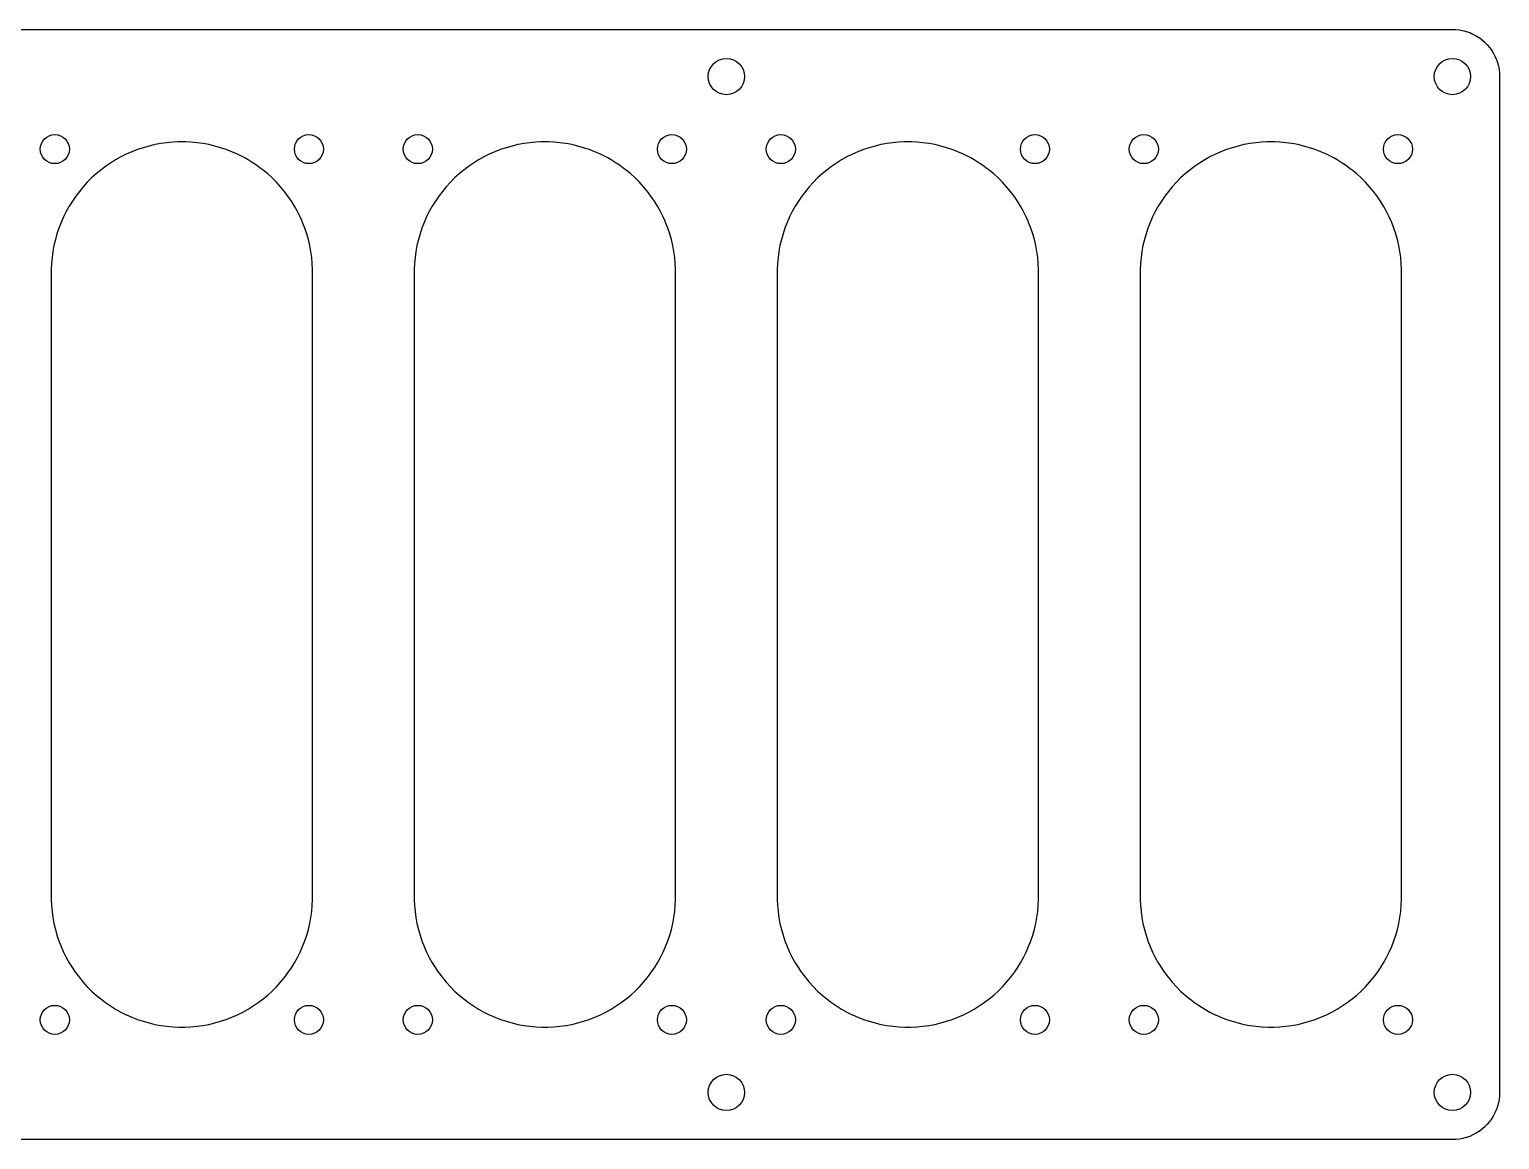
# Model space of a CAD drawing. Extents: x 19 to 831, y -326 to -174.
# Drawn here: x 629 to 831.5, y -326.5 to -173.5 of the extents above; entities that cross this region are included whole.
import ezdxf

# ---------------------------------------------------------------- set-up
doc = ezdxf.new("R2010")
doc.units = 0
doc.layers.add('BLACK', color=7, linetype='CONTINUOUS')

msp = doc.modelspace()

# ---------------------------------------------------------------- linework, layer by layer
at = {"layer": 'BLACK', "linetype": 'CONTINUOUS'}
for p, q in [((25.065892, -173.5005), (824.934108, -173.5005)), ((824.934108, -173.5005), (824.997688, -173.5005)), ((824.997688, -173.5005), (825.002324, -173.500587)), ((825.002324, -173.500587), (825.042259, -173.502081)), ((825.042259, -173.502081), (825.481082, -173.5185)), ((825.481082, -173.5185), (825.490306, -173.519192)), ((825.490306, -173.519192), (825.964101, -173.572575)), ((825.964101, -173.572575), (825.973247, -173.573954)), ((825.973247, -173.573954), (826.335901, -173.642572)), ((826.335901, -173.642572), (826.441708, -173.662592)), ((826.441708, -173.662592), (826.450749, -173.664655)), ((826.450749, -173.664655), (826.624139, -173.711114)), ((826.624139, -173.711114), (826.911287, -173.788056)), ((826.911287, -173.788056), (826.920133, -173.790784)), ((826.920133, -173.790784), (827.370158, -173.948255)), ((827.370158, -173.948255), (827.378778, -173.951637)), ((827.378778, -173.951637), (827.622667, -174.058045)), ((827.622667, -174.058045), (827.815784, -174.142302)), ((827.815784, -174.142302), (827.824138, -174.146326)), ((827.824138, -174.146326), (828.24564, -174.369096)), ((828.24564, -174.369096), (828.253671, -174.373732)), ((828.253671, -174.373732), (828.657371, -174.627393)), ((828.657371, -174.627393), (828.665033, -174.632617)), ((828.665033, -174.632617), (829.048641, -174.915732)), ((829.048641, -174.915732), (829.055883, -174.921508)), ((829.055883, -174.921508), (829.417275, -175.232511)), ((829.417275, -175.232511), (829.424072, -175.238818)), ((829.424072, -175.238818), (829.761181, -175.575927)), ((829.761181, -175.575927), (829.767488, -175.582724)), ((829.767488, -175.582724), (830.078491, -175.944116)), ((830.078491, -175.944116), (830.084273, -175.951366)), ((830.084273, -175.951366), (830.367382, -176.334966)), ((830.367382, -176.334966), (830.372606, -176.342628)), ((830.372606, -176.342628), (830.626267, -176.746328)), ((830.626267, -176.746328), (830.630903, -176.754359)), ((830.630903, -176.754359), (830.853673, -177.175861)), ((830.853673, -177.175861), (830.857697, -177.184215)), ((830.857697, -177.184215), (831.048359, -177.621215)), ((831.048359, -177.621215), (831.051747, -177.629848)), ((831.051747, -177.629848), (831.209212, -178.079859)), ((831.209212, -178.079859), (831.211945, -178.088719)), ((831.211945, -178.088719), (831.335344, -178.54925)), ((831.335344, -178.54925), (831.337407, -178.558291)), ((831.337407, -178.558291), (831.426043, -179.026741)), ((831.426043, -179.026741), (831.427425, -179.03591)), ((831.427425, -179.03591), (831.480806, -179.509681)), ((831.480806, -179.509681), (831.481499, -179.518928)), ((831.481499, -179.518928), (831.499413, -179.997674)), ((831.499413, -179.997674), (831.4995, -180.002311)), ((831.4995, -180.002311), (831.4995, -319.997688)), ((643.885283, -190.064793), (643.109649, -190.365275)), ((644.673911, -189.800472), (643.885283, -190.064793)), ((644.67394, -189.800463), (644.673911, -189.800472)), ((645.473927, -189.572847), (644.67394, -189.800463)), ((645.473934, -189.572845), (645.473927, -189.572847)), ((646.283593, -189.382415), (645.473934, -189.572845)), ((646.283607, -189.382412), (646.283593, -189.382415)), ((646.283613, -189.382411), (646.283607, -189.382412)), ((646.588625, -189.325394), (646.283613, -189.382411)), ((647.101223, -189.229573), (646.588625, -189.325394)), ((647.925001, -189.114661), (647.101223, -189.229573)), ((647.925022, -189.114659), (647.925001, -189.114661)), ((648.753239, -189.037913), (647.925022, -189.114659)), ((649.457134, -189.00537), (648.753239, -189.037913)), ((649.584115, -188.9995), (649.457134, -189.00537)), ((650.415885, -188.9995), (649.584115, -188.9995)), ((650.549681, -189.005685), (650.415885, -188.9995)), ((651.24676, -189.037913), (650.549681, -189.005685)), ((652.074977, -189.114659), (651.24676, -189.037913)), ((652.074998, -189.114661), (652.074977, -189.114659)), ((652.898776, -189.229573), (652.074998, -189.114661)), ((653.193203, -189.284611), (652.898776, -189.229573)), ((653.716387, -189.382411), (653.193203, -189.284611)), ((653.716396, -189.382413), (653.716387, -189.382411)), ((653.716406, -189.382415), (653.716396, -189.382413)), ((654.526065, -189.572845), (653.716406, -189.382415)), ((654.526072, -189.572847), (654.526065, -189.572845)), ((655.326059, -189.800463), (654.526072, -189.572847)), ((655.32607, -189.800466), (655.326059, -189.800463)), ((655.326079, -189.800469), (655.32607, -189.800466)), ((655.326087, -189.800471), (655.326079, -189.800469)), ((655.326088, -189.800472), (655.326087, -189.800471)), ((656.114716, -190.064793), (655.326088, -189.800472)), ((656.114721, -190.064795), (656.114716, -190.064793)), ((656.11473, -190.064798), (656.114721, -190.064795)), ((656.890332, -190.365268), (656.11473, -190.064798)), ((693.885283, -190.064793), (693.109649, -190.365275)), ((694.673911, -189.800472), (693.885283, -190.064793)), ((694.67394, -189.800463), (694.673911, -189.800472)), ((695.473927, -189.572847), (694.67394, -189.800463)), ((695.473934, -189.572845), (695.473927, -189.572847)), ((696.283593, -189.382415), (695.473934, -189.572845)), ((696.283607, -189.382412), (696.283593, -189.382415)), ((696.283613, -189.382411), (696.283607, -189.382412)), ((696.588625, -189.325394), (696.283613, -189.382411)), ((697.101223, -189.229573), (696.588625, -189.325394)), ((697.925001, -189.114661), (697.101223, -189.229573)), ((697.925022, -189.114659), (697.925001, -189.114661)), ((698.753239, -189.037913), (697.925022, -189.114659)), ((699.457134, -189.00537), (698.753239, -189.037913)), ((699.584115, -188.9995), (699.457134, -189.00537)), ((700.415885, -188.9995), (699.584115, -188.9995)), ((700.549681, -189.005685), (700.415885, -188.9995)), ((701.24676, -189.037913), (700.549681, -189.005685)), ((702.074977, -189.114659), (701.24676, -189.037913)), ((702.074998, -189.114661), (702.074977, -189.114659)), ((702.898776, -189.229573), (702.074998, -189.114661)), ((703.193203, -189.284611), (702.898776, -189.229573)), ((703.716387, -189.382411), (703.193203, -189.284611)), ((703.716396, -189.382413), (703.716387, -189.382411)), ((703.716406, -189.382415), (703.716396, -189.382413)), ((704.526065, -189.572845), (703.716406, -189.382415)), ((704.526072, -189.572847), (704.526065, -189.572845)), ((705.326059, -189.800463), (704.526072, -189.572847)), ((705.32607, -189.800466), (705.326059, -189.800463)), ((705.326079, -189.800469), (705.32607, -189.800466)), ((705.326087, -189.800471), (705.326079, -189.800469)), ((705.326088, -189.800472), (705.326087, -189.800471)), ((706.114716, -190.064793), (705.326088, -189.800472)), ((706.114721, -190.064795), (706.114716, -190.064793)), ((706.11473, -190.064798), (706.114721, -190.064795)), ((706.890332, -190.365268), (706.11473, -190.064798)), ((743.885283, -190.064793), (743.109649, -190.365275)), ((744.673911, -189.800472), (743.885283, -190.064793)), ((744.67394, -189.800463), (744.673911, -189.800472)), ((745.473927, -189.572847), (744.67394, -189.800463)), ((745.473934, -189.572845), (745.473927, -189.572847)), ((746.283593, -189.382415), (745.473934, -189.572845)), ((746.283607, -189.382412), (746.283593, -189.382415)), ((746.283613, -189.382411), (746.283607, -189.382412)), ((746.588625, -189.325394), (746.283613, -189.382411)), ((747.101223, -189.229573), (746.588625, -189.325394)), ((747.925001, -189.114661), (747.101223, -189.229573)), ((747.925022, -189.114659), (747.925001, -189.114661)), ((748.753239, -189.037913), (747.925022, -189.114659)), ((749.457134, -189.00537), (748.753239, -189.037913)), ((749.584115, -188.9995), (749.457134, -189.00537)), ((750.415885, -188.9995), (749.584115, -188.9995)), ((750.549681, -189.005685), (750.415885, -188.9995)), ((751.24676, -189.037913), (750.549681, -189.005685)), ((752.074977, -189.114659), (751.24676, -189.037913)), ((752.074998, -189.114661), (752.074977, -189.114659)), ((752.898776, -189.229573), (752.074998, -189.114661)), ((753.193203, -189.284611), (752.898776, -189.229573)), ((753.716387, -189.382411), (753.193203, -189.284611)), ((753.716396, -189.382413), (753.716387, -189.382411)), ((753.716406, -189.382415), (753.716396, -189.382413)), ((754.526065, -189.572845), (753.716406, -189.382415)), ((754.526072, -189.572847), (754.526065, -189.572845)), ((755.326059, -189.800463), (754.526072, -189.572847)), ((755.32607, -189.800466), (755.326059, -189.800463)), ((755.326079, -189.800469), (755.32607, -189.800466)), ((755.326087, -189.800471), (755.326079, -189.800469)), ((755.326088, -189.800472), (755.326087, -189.800471)), ((756.114716, -190.064793), (755.326088, -189.800472)), ((756.114721, -190.064795), (756.114716, -190.064793)), ((756.11473, -190.064798), (756.114721, -190.064795)), ((756.890332, -190.365268), (756.11473, -190.064798)), ((793.885283, -190.064793), (793.109649, -190.365275)), ((794.673911, -189.800472), (793.885283, -190.064793)), ((794.67394, -189.800463), (794.673911, -189.800472)), ((795.473927, -189.572847), (794.67394, -189.800463)), ((795.473934, -189.572845), (795.473927, -189.572847)), ((796.283593, -189.382415), (795.473934, -189.572845)), ((796.283607, -189.382412), (796.283593, -189.382415)), ((796.283613, -189.382411), (796.283607, -189.382412)), ((796.588625, -189.325394), (796.283613, -189.382411)), ((797.101223, -189.229573), (796.588625, -189.325394)), ((797.925001, -189.114661), (797.101223, -189.229573)), ((797.925022, -189.114659), (797.925001, -189.114661)), ((798.753239, -189.037913), (797.925022, -189.114659)), ((799.457134, -189.00537), (798.753239, -189.037913)), ((799.584115, -188.9995), (799.457134, -189.00537)), ((800.415885, -188.9995), (799.584115, -188.9995)), ((800.549681, -189.005685), (800.415885, -188.9995)), ((801.24676, -189.037913), (800.549681, -189.005685)), ((802.074977, -189.114659), (801.24676, -189.037913)), ((802.074998, -189.114661), (802.074977, -189.114659)), ((802.898776, -189.229573), (802.074998, -189.114661)), ((803.193203, -189.284611), (802.898776, -189.229573)), ((803.716387, -189.382411), (803.193203, -189.284611)), ((803.716396, -189.382413), (803.716387, -189.382411)), ((803.716406, -189.382415), (803.716396, -189.382413)), ((804.526065, -189.572845), (803.716406, -189.382415)), ((804.526072, -189.572847), (804.526065, -189.572845)), ((805.326059, -189.800463), (804.526072, -189.572847)), ((805.32607, -189.800466), (805.326059, -189.800463)), ((805.326079, -189.800469), (805.32607, -189.800466)), ((805.326087, -189.800471), (805.326079, -189.800469)), ((805.326088, -189.800472), (805.326087, -189.800471)), ((806.114716, -190.064793), (805.326088, -189.800472)), ((806.114721, -190.064795), (806.114716, -190.064793)), ((806.11473, -190.064798), (806.114721, -190.064795)), ((806.890332, -190.365268), (806.11473, -190.064798)), ((640.170368, -191.914599), (639.484155, -192.384665)), ((640.877538, -191.476738), (640.170368, -191.914599)), ((640.87756, -191.476725), (640.877538, -191.476738)), ((641.604186, -191.071997), (640.87756, -191.476725)), ((641.604223, -191.071977), (641.604186, -191.071997)), ((642.348767, -190.701238), (641.604223, -191.071977)), ((643.109649, -190.365275), (642.348767, -190.701238)), ((656.89035, -190.365275), (656.890332, -190.365268)), ((657.651232, -190.701238), (656.89035, -190.365275)), ((658.395776, -191.071977), (657.651232, -190.701238)), ((658.395813, -191.071997), (658.395776, -191.071977)), ((658.658314, -191.218209), (658.395813, -191.071997)), ((659.12245, -191.476731), (658.658314, -191.218209)), ((659.829635, -191.914601), (659.12245, -191.476731)), ((660.287106, -192.227976), (659.829635, -191.914601)), ((660.515844, -192.384665), (660.287106, -192.227976)), ((690.170368, -191.914599), (689.484155, -192.384665)), ((690.877538, -191.476738), (690.170368, -191.914599)), ((690.87756, -191.476725), (690.877538, -191.476738)), ((691.604186, -191.071997), (690.87756, -191.476725)), ((691.604223, -191.071977), (691.604186, -191.071997)), ((692.348767, -190.701238), (691.604223, -191.071977)), ((693.109649, -190.365275), (692.348767, -190.701238)), ((706.89035, -190.365275), (706.890332, -190.365268)), ((707.651232, -190.701238), (706.89035, -190.365275)), ((708.395776, -191.071977), (707.651232, -190.701238)), ((708.395813, -191.071997), (708.395776, -191.071977)), ((708.658314, -191.218209), (708.395813, -191.071997)), ((709.12245, -191.476731), (708.658314, -191.218209)), ((709.829635, -191.914601), (709.12245, -191.476731)), ((710.287106, -192.227976), (709.829635, -191.914601)), ((710.515844, -192.384665), (710.287106, -192.227976)), ((740.170368, -191.914599), (739.484155, -192.384665)), ((740.877538, -191.476738), (740.170368, -191.914599)), ((740.87756, -191.476725), (740.877538, -191.476738)), ((741.604186, -191.071997), (740.87756, -191.476725)), ((741.604223, -191.071977), (741.604186, -191.071997)), ((742.348767, -190.701238), (741.604223, -191.071977)), ((743.109649, -190.365275), (742.348767, -190.701238)), ((756.89035, -190.365275), (756.890332, -190.365268)), ((757.651232, -190.701238), (756.89035, -190.365275)), ((758.395776, -191.071977), (757.651232, -190.701238)), ((758.395813, -191.071997), (758.395776, -191.071977)), ((758.658314, -191.218209), (758.395813, -191.071997)), ((759.12245, -191.476731), (758.658314, -191.218209)), ((759.829635, -191.914601), (759.12245, -191.476731)), ((760.287106, -192.227976), (759.829635, -191.914601)), ((760.515844, -192.384665), (760.287106, -192.227976)), ((790.170368, -191.914599), (789.484155, -192.384665)), ((790.877538, -191.476738), (790.170368, -191.914599)), ((790.87756, -191.476725), (790.877538, -191.476738)), ((791.604186, -191.071997), (790.87756, -191.476725)), ((791.604223, -191.071977), (791.604186, -191.071997)), ((792.348767, -190.701238), (791.604223, -191.071977)), ((793.109649, -190.365275), (792.348767, -190.701238)), ((806.89035, -190.365275), (806.890332, -190.365268)), ((807.651232, -190.701238), (806.89035, -190.365275)), ((808.395776, -191.071977), (807.651232, -190.701238)), ((808.395813, -191.071997), (808.395776, -191.071977)), ((808.658314, -191.218209), (808.395813, -191.071997)), ((809.12245, -191.476731), (808.658314, -191.218209)), ((809.829635, -191.914601), (809.12245, -191.476731)), ((810.287106, -192.227976), (809.829635, -191.914601)), ((810.515844, -192.384665), (810.287106, -192.227976)), ((637.565778, -193.977669), (636.977669, -194.565778)), ((637.565829, -193.97762), (637.565778, -193.977669)), ((638.180471, -193.4173), (637.565829, -193.97762)), ((638.180486, -193.417288), (638.180471, -193.4173)), ((638.820374, -192.885931), (638.180486, -193.417288)), ((638.820416, -192.885898), (638.820374, -192.885931)), ((639.484155, -192.384665), (638.820416, -192.885898)), ((660.932237, -192.699111), (660.515844, -192.384665)), ((661.179608, -192.885917), (660.932237, -192.699111)), ((661.819516, -193.41729), (661.179608, -192.885917)), ((661.819528, -193.4173), (661.819516, -193.41729)), ((662.43417, -193.97762), (661.819528, -193.4173)), ((662.434185, -193.977634), (662.43417, -193.97762)), ((662.434201, -193.977649), (662.434185, -193.977634)), ((663.022351, -194.565799), (662.434201, -193.977649)), ((687.565778, -193.977669), (686.977669, -194.565778)), ((687.565829, -193.97762), (687.565778, -193.977669)), ((688.180471, -193.4173), (687.565829, -193.97762)), ((688.180486, -193.417288), (688.180471, -193.4173)), ((688.820374, -192.885931), (688.180486, -193.417288)), ((688.820416, -192.885898), (688.820374, -192.885931)), ((689.484155, -192.384665), (688.820416, -192.885898)), ((710.932237, -192.699111), (710.515844, -192.384665)), ((711.179608, -192.885917), (710.932237, -192.699111)), ((711.819516, -193.41729), (711.179608, -192.885917)), ((711.819528, -193.4173), (711.819516, -193.41729)), ((712.43417, -193.97762), (711.819528, -193.4173)), ((712.434185, -193.977634), (712.43417, -193.97762)), ((712.434201, -193.977649), (712.434185, -193.977634)), ((713.022351, -194.565799), (712.434201, -193.977649)), ((737.565778, -193.977669), (736.977669, -194.565778)), ((737.565829, -193.97762), (737.565778, -193.977669)), ((738.180471, -193.4173), (737.565829, -193.97762)), ((738.180486, -193.417288), (738.180471, -193.4173)), ((738.820374, -192.885931), (738.180486, -193.417288)), ((738.820416, -192.885898), (738.820374, -192.885931)), ((739.484155, -192.384665), (738.820416, -192.885898)), ((760.932237, -192.699111), (760.515844, -192.384665)), ((761.179608, -192.885917), (760.932237, -192.699111)), ((761.819516, -193.41729), (761.179608, -192.885917)), ((761.819528, -193.4173), (761.819516, -193.41729)), ((762.43417, -193.97762), (761.819528, -193.4173)), ((762.434185, -193.977634), (762.43417, -193.97762)), ((762.434201, -193.977649), (762.434185, -193.977634)), ((763.022351, -194.565799), (762.434201, -193.977649)), ((787.565778, -193.977669), (786.977669, -194.565778)), ((787.565829, -193.97762), (787.565778, -193.977669)), ((788.180471, -193.4173), (787.565829, -193.97762)), ((788.180486, -193.417288), (788.180471, -193.4173)), ((788.820374, -192.885931), (788.180486, -193.417288)), ((788.820416, -192.885898), (788.820374, -192.885931)), ((789.484155, -192.384665), (788.820416, -192.885898)), ((810.932237, -192.699111), (810.515844, -192.384665)), ((811.179608, -192.885917), (810.932237, -192.699111)), ((811.819516, -193.41729), (811.179608, -192.885917)), ((811.819528, -193.4173), (811.819516, -193.41729)), ((812.43417, -193.97762), (811.819528, -193.4173)), ((812.434185, -193.977634), (812.43417, -193.97762)), ((812.434201, -193.977649), (812.434185, -193.977634)), ((813.022351, -194.565799), (812.434201, -193.977649)), ((635.885898, -195.820416), (635.384665, -196.484155)), ((635.885931, -195.820374), (635.885898, -195.820416)), ((636.417288, -195.180486), (635.885931, -195.820374)), ((636.4173, -195.180471), (636.417288, -195.180486)), ((636.97762, -194.565829), (636.4173, -195.180471)), ((636.977669, -194.565778), (636.97762, -194.565829)), ((663.022366, -194.565815), (663.022351, -194.565799)), ((663.022379, -194.565829), (663.022366, -194.565815)), ((663.582699, -195.180471), (663.022379, -194.565829)), ((663.582705, -195.180478), (663.582699, -195.180471)), ((663.58271, -195.180484), (663.582705, -195.180478)), ((664.114083, -195.820392), (663.58271, -195.180484)), ((664.615336, -196.484158), (664.114083, -195.820392)), ((685.885898, -195.820416), (685.384665, -196.484155)), ((685.885931, -195.820374), (685.885898, -195.820416)), ((686.417288, -195.180486), (685.885931, -195.820374)), ((686.4173, -195.180471), (686.417288, -195.180486)), ((686.97762, -194.565829), (686.4173, -195.180471)), ((686.977669, -194.565778), (686.97762, -194.565829)), ((713.022366, -194.565815), (713.022351, -194.565799)), ((713.022379, -194.565829), (713.022366, -194.565815)), ((713.582699, -195.180471), (713.022379, -194.565829)), ((713.582705, -195.180478), (713.582699, -195.180471)), ((713.58271, -195.180484), (713.582705, -195.180478)), ((714.114083, -195.820392), (713.58271, -195.180484)), ((714.615336, -196.484158), (714.114083, -195.820392)), ((735.885898, -195.820416), (735.384665, -196.484155)), ((735.885931, -195.820374), (735.885898, -195.820416)), ((736.417288, -195.180486), (735.885931, -195.820374)), ((736.4173, -195.180471), (736.417288, -195.180486)), ((736.97762, -194.565829), (736.4173, -195.180471)), ((736.977669, -194.565778), (736.97762, -194.565829)), ((763.022366, -194.565815), (763.022351, -194.565799)), ((763.022379, -194.565829), (763.022366, -194.565815)), ((763.582699, -195.180471), (763.022379, -194.565829)), ((763.582705, -195.180478), (763.582699, -195.180471)), ((763.58271, -195.180484), (763.582705, -195.180478)), ((764.114083, -195.820392), (763.58271, -195.180484)), ((764.615336, -196.484158), (764.114083, -195.820392)), ((785.885898, -195.820416), (785.384665, -196.484155)), ((785.885931, -195.820374), (785.885898, -195.820416)), ((786.417288, -195.180486), (785.885931, -195.820374)), ((786.4173, -195.180471), (786.417288, -195.180486)), ((786.97762, -194.565829), (786.4173, -195.180471)), ((786.977669, -194.565778), (786.97762, -194.565829)), ((813.022366, -194.565815), (813.022351, -194.565799)), ((813.022379, -194.565829), (813.022366, -194.565815)), ((813.582699, -195.180471), (813.022379, -194.565829)), ((813.582705, -195.180478), (813.582699, -195.180471)), ((813.58271, -195.180484), (813.582705, -195.180478)), ((814.114083, -195.820392), (813.58271, -195.180484)), ((814.615336, -196.484158), (814.114083, -195.820392)), ((634.476725, -197.87756), (634.071997, -198.604186)), ((634.476738, -197.877538), (634.476725, -197.87756)), ((634.914599, -197.170368), (634.476738, -197.877538)), ((635.384665, -196.484155), (634.914599, -197.170368)), ((665.085399, -197.170365), (664.615336, -196.484158)), ((665.523269, -197.87755), (665.085399, -197.170365)), ((665.87011, -198.50025), (665.523269, -197.87755)), ((684.476725, -197.87756), (684.071997, -198.604186)), ((684.476738, -197.877538), (684.476725, -197.87756)), ((684.914599, -197.170368), (684.476738, -197.877538)), ((685.384665, -196.484155), (684.914599, -197.170368)), ((715.085399, -197.170365), (714.615336, -196.484158)), ((715.523269, -197.87755), (715.085399, -197.170365)), ((715.87011, -198.50025), (715.523269, -197.87755)), ((734.476725, -197.87756), (734.071997, -198.604186)), ((734.476738, -197.877538), (734.476725, -197.87756)), ((734.914599, -197.170368), (734.476738, -197.877538)), ((735.384665, -196.484155), (734.914599, -197.170368)), ((765.085399, -197.170365), (764.615336, -196.484158)), ((765.523269, -197.87755), (765.085399, -197.170365)), ((765.87011, -198.50025), (765.523269, -197.87755)), ((784.476725, -197.87756), (784.071997, -198.604186)), ((784.476738, -197.877538), (784.476725, -197.87756)), ((784.914599, -197.170368), (784.476738, -197.877538)), ((785.384665, -196.484155), (784.914599, -197.170368)), ((815.085399, -197.170365), (814.615336, -196.484158)), ((815.523269, -197.87755), (815.085399, -197.170365)), ((815.87011, -198.50025), (815.523269, -197.87755)), ((633.365275, -200.109649), (633.064793, -200.885283)), ((633.701238, -199.348767), (633.365275, -200.109649)), ((634.071977, -198.604223), (633.701238, -199.348767)), ((634.071997, -198.604186), (634.071977, -198.604223)), ((665.928002, -198.604186), (665.87011, -198.50025)), ((665.928022, -198.604223), (665.928002, -198.604186)), ((666.298761, -199.348767), (665.928022, -198.604223)), ((666.559, -199.938152), (666.298761, -199.348767)), ((666.634732, -200.109668), (666.559, -199.938152)), ((666.935202, -200.88527), (666.634732, -200.109668)), ((683.365275, -200.109649), (683.064793, -200.885283)), ((683.701238, -199.348767), (683.365275, -200.109649)), ((684.071977, -198.604223), (683.701238, -199.348767)), ((684.071997, -198.604186), (684.071977, -198.604223)), ((715.928002, -198.604186), (715.87011, -198.50025)), ((715.928022, -198.604223), (715.928002, -198.604186)), ((716.298761, -199.348767), (715.928022, -198.604223)), ((716.559, -199.938152), (716.298761, -199.348767)), ((716.634732, -200.109668), (716.559, -199.938152)), ((716.935202, -200.88527), (716.634732, -200.109668)), ((733.365275, -200.109649), (733.064793, -200.885283)), ((733.701238, -199.348767), (733.365275, -200.109649)), ((734.071977, -198.604223), (733.701238, -199.348767)), ((734.071997, -198.604186), (734.071977, -198.604223)), ((765.928002, -198.604186), (765.87011, -198.50025)), ((765.928022, -198.604223), (765.928002, -198.604186)), ((766.298761, -199.348767), (765.928022, -198.604223)), ((766.559, -199.938152), (766.298761, -199.348767)), ((766.634732, -200.109668), (766.559, -199.938152)), ((766.935202, -200.88527), (766.634732, -200.109668)), ((783.365275, -200.109649), (783.064793, -200.885283)), ((783.701238, -199.348767), (783.365275, -200.109649)), ((784.071977, -198.604223), (783.701238, -199.348767)), ((784.071997, -198.604186), (784.071977, -198.604223)), ((815.928002, -198.604186), (815.87011, -198.50025)), ((815.928022, -198.604223), (815.928002, -198.604186)), ((816.298761, -199.348767), (815.928022, -198.604223)), ((816.559, -199.938152), (816.298761, -199.348767)), ((816.634732, -200.109668), (816.559, -199.938152)), ((816.935202, -200.88527), (816.634732, -200.109668)), ((632.572845, -202.473934), (632.382415, -203.283593)), ((632.572847, -202.473927), (632.572845, -202.473934)), ((632.800463, -201.67394), (632.572847, -202.473927)), ((632.800472, -201.673911), (632.800463, -201.67394)), ((633.064793, -200.885283), (632.800472, -201.673911)), ((667.199531, -201.673921), (666.935202, -200.88527)), ((667.427155, -202.473938), (667.199531, -201.673921)), ((667.617589, -203.283613), (667.427155, -202.473938)), ((682.572845, -202.473934), (682.382415, -203.283593)), ((682.572847, -202.473927), (682.572845, -202.473934)), ((682.800463, -201.67394), (682.572847, -202.473927)), ((682.800472, -201.673911), (682.800463, -201.67394)), ((683.064793, -200.885283), (682.800472, -201.673911)), ((717.199531, -201.673921), (716.935202, -200.88527)), ((717.427155, -202.473938), (717.199531, -201.673921)), ((717.617589, -203.283613), (717.427155, -202.473938)), ((732.572845, -202.473934), (732.382415, -203.283593)), ((732.572847, -202.473927), (732.572845, -202.473934)), ((732.800463, -201.67394), (732.572847, -202.473927)), ((732.800472, -201.673911), (732.800463, -201.67394)), ((733.064793, -200.885283), (732.800472, -201.673911)), ((767.199531, -201.673921), (766.935202, -200.88527)), ((767.427155, -202.473938), (767.199531, -201.673921)), ((767.617589, -203.283613), (767.427155, -202.473938)), ((782.572845, -202.473934), (782.382415, -203.283593)), ((782.572847, -202.473927), (782.572845, -202.473934)), ((782.800463, -201.67394), (782.572847, -202.473927)), ((782.800472, -201.673911), (782.800463, -201.67394)), ((783.064793, -200.885283), (782.800472, -201.673911)), ((817.199531, -201.673921), (816.935202, -200.88527)), ((817.427155, -202.473938), (817.199531, -201.673921)), ((817.617589, -203.283613), (817.427155, -202.473938)), ((632.229573, -204.101223), (632.114661, -204.925001)), ((632.382415, -203.283593), (632.229573, -204.101223)), ((667.770426, -204.10122), (667.617589, -203.283613)), ((667.88534, -204.925013), (667.770426, -204.10122)), ((682.229573, -204.101223), (682.114661, -204.925001)), ((682.382415, -203.283593), (682.229573, -204.101223)), ((717.770426, -204.10122), (717.617589, -203.283613)), ((717.88534, -204.925013), (717.770426, -204.10122)), ((732.229573, -204.101223), (732.114661, -204.925001)), ((732.382415, -203.283593), (732.229573, -204.101223)), ((767.770426, -204.10122), (767.617589, -203.283613)), ((767.88534, -204.925013), (767.770426, -204.10122)), ((782.229573, -204.101223), (782.114661, -204.925001)), ((782.382415, -203.283593), (782.229573, -204.101223)), ((817.770426, -204.10122), (817.617589, -203.283613)), ((817.88534, -204.925013), (817.770426, -204.10122)), ((632.037913, -205.753239), (631.9995, -206.584118)), ((632.114659, -204.925022), (632.037913, -205.753239)), ((632.114661, -204.925001), (632.114659, -204.925022)), ((667.962086, -205.753234), (667.88534, -204.925013)), ((668.0005, -206.584115), (667.962086, -205.753234)), ((682.037913, -205.753239), (681.9995, -206.584118)), ((682.114659, -204.925022), (682.037913, -205.753239)), ((682.114661, -204.925001), (682.114659, -204.925022)), ((717.962086, -205.753234), (717.88534, -204.925013)), ((718.0005, -206.584115), (717.962086, -205.753234)), ((732.037913, -205.753239), (731.9995, -206.584118)), ((732.114659, -204.925022), (732.037913, -205.753239)), ((732.114661, -204.925001), (732.114659, -204.925022)), ((767.962086, -205.753234), (767.88534, -204.925013)), ((768.0005, -206.584115), (767.962086, -205.753234)), ((782.037913, -205.753239), (781.9995, -206.584118)), ((782.114659, -204.925022), (782.037913, -205.753239)), ((782.114661, -204.925001), (782.114659, -204.925022)), ((817.962086, -205.753234), (817.88534, -204.925013)), ((818.0005, -206.584115), (817.962086, -205.753234)), ((631.9995, -206.584118), (631.9995, -293.415881)), ((668.0005, -206.584118), (668.0005, -206.584115)), ((668.0005, -206.934108), (668.0005, -206.584118)), ((668.0005, -244.934108), (668.0005, -206.934108)), ((681.9995, -206.584118), (681.9995, -293.415881)), ((718.0005, -206.584118), (718.0005, -206.584115)), ((718.0005, -206.934108), (718.0005, -206.584118)), ((718.0005, -244.934108), (718.0005, -206.934108)), ((731.9995, -206.584118), (731.9995, -293.415881)), ((768.0005, -206.584118), (768.0005, -206.584115)), ((768.0005, -206.934108), (768.0005, -206.584118)), ((768.0005, -244.934108), (768.0005, -206.934108)), ((781.9995, -206.584118), (781.9995, -293.415881)), ((818.0005, -206.934108), (818.0005, -206.584115)), ((818.0005, -244.934108), (818.0005, -206.934108)), ((668.0005, -292.934108), (668.0005, -244.934108)), ((718.0005, -292.934108), (718.0005, -244.934108)), ((768.0005, -292.934108), (768.0005, -244.934108)), ((818.0005, -292.934108), (818.0005, -244.934108)), ((631.9995, -293.415881), (632.037913, -294.24676)), ((667.962086, -294.246766), (668.0005, -293.415885)), ((668.0005, -293), (668.0005, -292.934108)), ((668.0005, -293.415885), (668.0005, -293)), ((681.9995, -293.415881), (682.037913, -294.24676)), ((717.962086, -294.246766), (718.0005, -293.415885)), ((718.0005, -293), (718.0005, -292.934108)), ((718.0005, -293.415885), (718.0005, -293)), ((731.9995, -293.415881), (732.037913, -294.24676)), ((767.962086, -294.246766), (768.0005, -293.415885)), ((768.0005, -293), (768.0005, -292.934108)), ((768.0005, -293.415885), (768.0005, -293)), ((781.9995, -293.415881), (782.037913, -294.24676)), ((817.962086, -294.246766), (818.0005, -293.415885)), ((818.0005, -293), (818.0005, -292.934108)), ((818.0005, -293.415885), (818.0005, -293)), ((632.037913, -294.24676), (632.114659, -295.074977)), ((632.114659, -295.074977), (632.114661, -295.074998)), ((632.114661, -295.074998), (632.229573, -295.898776)), ((667.770426, -295.89878), (667.88534, -295.074987)), ((667.88534, -295.074987), (667.962086, -294.246766)), ((682.037913, -294.24676), (682.114659, -295.074977)), ((682.114659, -295.074977), (682.114661, -295.074998)), ((682.114661, -295.074998), (682.229573, -295.898776)), ((717.770426, -295.89878), (717.88534, -295.074987)), ((717.88534, -295.074987), (717.962086, -294.246766)), ((732.037913, -294.24676), (732.114659, -295.074977)), ((732.114659, -295.074977), (732.114661, -295.074998)), ((732.114661, -295.074998), (732.229573, -295.898776)), ((767.770426, -295.89878), (767.88534, -295.074987)), ((767.88534, -295.074987), (767.962086, -294.246766)), ((782.037913, -294.24676), (782.114659, -295.074977)), ((782.114659, -295.074977), (782.114661, -295.074998)), ((782.114661, -295.074998), (782.229573, -295.898776)), ((817.770426, -295.89878), (817.88534, -295.074987)), ((817.88534, -295.074987), (817.962086, -294.246766)), ((632.229573, -295.898776), (632.382415, -296.716406)), ((632.382415, -296.716406), (632.572845, -297.526065)), ((632.572845, -297.526065), (632.572847, -297.526072)), ((632.572847, -297.526072), (632.800463, -298.326059)), ((667.199531, -298.326079), (667.427155, -297.526062)), ((667.427155, -297.526062), (667.617589, -296.716387)), ((667.617589, -296.716387), (667.770426, -295.89878)), ((682.229573, -295.898776), (682.382415, -296.716406)), ((682.382415, -296.716406), (682.572845, -297.526065)), ((682.572845, -297.526065), (682.572847, -297.526072)), ((682.572847, -297.526072), (682.800463, -298.326059)), ((717.199531, -298.326079), (717.427155, -297.526062)), ((717.427155, -297.526062), (717.617589, -296.716387)), ((717.617589, -296.716387), (717.770426, -295.89878)), ((732.229573, -295.898776), (732.382415, -296.716406)), ((732.382415, -296.716406), (732.572845, -297.526065)), ((732.572845, -297.526065), (732.572847, -297.526072)), ((732.572847, -297.526072), (732.800463, -298.326059)), ((767.199531, -298.326079), (767.427155, -297.526062)), ((767.427155, -297.526062), (767.617589, -296.716387)), ((767.617589, -296.716387), (767.770426, -295.89878)), ((782.229573, -295.898776), (782.382415, -296.716406)), ((782.382415, -296.716406), (782.572845, -297.526065)), ((782.572845, -297.526065), (782.572847, -297.526072)), ((782.572847, -297.526072), (782.800463, -298.326059)), ((817.199531, -298.326079), (817.427155, -297.526062)), ((817.427155, -297.526062), (817.617589, -296.716387)), ((817.617589, -296.716387), (817.770426, -295.89878)), ((632.800463, -298.326059), (632.800472, -298.326088)), ((632.800472, -298.326088), (633.064793, -299.114716)), ((633.064793, -299.114716), (633.365275, -299.89035)), ((666.634732, -299.890332), (666.935202, -299.11473)), ((666.935202, -299.11473), (667.199531, -298.326079)), ((682.800463, -298.326059), (682.800472, -298.326088)), ((682.800472, -298.326088), (683.064793, -299.114716)), ((683.064793, -299.114716), (683.365275, -299.89035)), ((716.634732, -299.890332), (716.935202, -299.11473)), ((716.935202, -299.11473), (717.199531, -298.326079)), ((732.800463, -298.326059), (732.800472, -298.326088)), ((732.800472, -298.326088), (733.064793, -299.114716)), ((733.064793, -299.114716), (733.365275, -299.89035)), ((766.634732, -299.890332), (766.935202, -299.11473)), ((766.935202, -299.11473), (767.199531, -298.326079)), ((782.800463, -298.326059), (782.800472, -298.326088)), ((782.800472, -298.326088), (783.064793, -299.114716)), ((783.064793, -299.114716), (783.365275, -299.89035)), ((816.634732, -299.890332), (816.935202, -299.11473)), ((816.935202, -299.11473), (817.199531, -298.326079)), ((633.365275, -299.89035), (633.701238, -300.651232)), ((633.701238, -300.651232), (634.071977, -301.395776)), ((634.071977, -301.395776), (634.071989, -301.395798)), ((634.071989, -301.395798), (634.476731, -302.12245)), ((665.523269, -302.12245), (665.928011, -301.395798)), ((665.928011, -301.395798), (666.298763, -300.651229)), ((666.298763, -300.651229), (666.634732, -299.890332)), ((683.365275, -299.89035), (683.701238, -300.651232)), ((683.701238, -300.651232), (684.071977, -301.395776)), ((684.071977, -301.395776), (684.071989, -301.395798)), ((684.071989, -301.395798), (684.476731, -302.12245)), ((715.523269, -302.12245), (715.928011, -301.395798)), ((715.928011, -301.395798), (716.298763, -300.651229)), ((716.298763, -300.651229), (716.634732, -299.890332)), ((733.365275, -299.89035), (733.701238, -300.651232)), ((733.701238, -300.651232), (734.071977, -301.395776)), ((734.071977, -301.395776), (734.071989, -301.395798)), ((734.071989, -301.395798), (734.476731, -302.12245)), ((765.523269, -302.12245), (765.928011, -301.395798)), ((765.928011, -301.395798), (766.298763, -300.651229)), ((766.298763, -300.651229), (766.634732, -299.890332)), ((783.365275, -299.89035), (783.701238, -300.651232)), ((783.701238, -300.651232), (784.071977, -301.395776)), ((784.071977, -301.395776), (784.071989, -301.395798)), ((784.071989, -301.395798), (784.476731, -302.12245)), ((815.523269, -302.12245), (815.928011, -301.395798)), ((815.928011, -301.395798), (816.298763, -300.651229)), ((816.298763, -300.651229), (816.634732, -299.890332)), ((634.476731, -302.12245), (634.914601, -302.829635)), ((634.914601, -302.829635), (635.227976, -303.287106)), ((635.227976, -303.287106), (635.384665, -303.515844)), ((635.384665, -303.515844), (635.850195, -304.132305)), ((664.114083, -304.179608), (664.615336, -303.515842)), ((664.615336, -303.515842), (665.085399, -302.829635)), ((665.085399, -302.829635), (665.523269, -302.12245)), ((684.476731, -302.12245), (684.914601, -302.829635)), ((684.914601, -302.829635), (685.227976, -303.287106)), ((685.227976, -303.287106), (685.384665, -303.515844)), ((685.384665, -303.515844), (685.850195, -304.132305)), ((714.114083, -304.179608), (714.615336, -303.515842)), ((714.615336, -303.515842), (715.085399, -302.829635)), ((715.085399, -302.829635), (715.523269, -302.12245)), ((734.476731, -302.12245), (734.914601, -302.829635)), ((734.914601, -302.829635), (735.227976, -303.287106)), ((735.227976, -303.287106), (735.384665, -303.515844)), ((735.384665, -303.515844), (735.850195, -304.132305)), ((764.114083, -304.179608), (764.615336, -303.515842)), ((764.615336, -303.515842), (765.085399, -302.829635)), ((765.085399, -302.829635), (765.523269, -302.12245)), ((784.476731, -302.12245), (784.914601, -302.829635)), ((784.914601, -302.829635), (785.227976, -303.287106)), ((785.227976, -303.287106), (785.384665, -303.515844)), ((785.384665, -303.515844), (785.850195, -304.132305)), ((814.114083, -304.179608), (814.615336, -303.515842)), ((814.615336, -303.515842), (815.085399, -302.829635)), ((815.085399, -302.829635), (815.523269, -302.12245)), ((635.850195, -304.132305), (635.885917, -304.179608)), ((635.885917, -304.179608), (635.885928, -304.179622)), ((635.885928, -304.179622), (635.885931, -304.179625)), ((635.885931, -304.179625), (636.417288, -304.819513)), ((636.417288, -304.819513), (636.4173, -304.819528)), ((636.4173, -304.819528), (636.97762, -305.43417)), ((636.97762, -305.43417), (636.977634, -305.434185)), ((636.977634, -305.434185), (636.977649, -305.434201)), ((636.977649, -305.434201), (637.565799, -306.022351)), ((662.434201, -306.022351), (663.022351, -305.434201)), ((663.022351, -305.434201), (663.58271, -304.819516)), ((663.58271, -304.819516), (664.114083, -304.179608)), ((685.850195, -304.132305), (685.885917, -304.179608)), ((685.885917, -304.179608), (685.885928, -304.179622)), ((685.885928, -304.179622), (685.885931, -304.179625)), ((685.885931, -304.179625), (686.417288, -304.819513)), ((686.417288, -304.819513), (686.4173, -304.819528)), ((686.4173, -304.819528), (686.97762, -305.43417)), ((686.97762, -305.43417), (686.977634, -305.434185)), ((686.977634, -305.434185), (686.977649, -305.434201)), ((686.977649, -305.434201), (687.565799, -306.022351)), ((712.434201, -306.022351), (713.022351, -305.434201)), ((713.022351, -305.434201), (713.58271, -304.819516)), ((713.58271, -304.819516), (714.114083, -304.179608)), ((735.850195, -304.132305), (735.885917, -304.179608)), ((735.885917, -304.179608), (735.885928, -304.179622)), ((735.885928, -304.179622), (735.885931, -304.179625)), ((735.885931, -304.179625), (736.417288, -304.819513)), ((736.417288, -304.819513), (736.4173, -304.819528)), ((736.4173, -304.819528), (736.97762, -305.43417)), ((736.97762, -305.43417), (736.977634, -305.434185)), ((736.977634, -305.434185), (736.977649, -305.434201)), ((736.977649, -305.434201), (737.565799, -306.022351)), ((762.434201, -306.022351), (763.022351, -305.434201)), ((763.022351, -305.434201), (763.58271, -304.819516)), ((763.58271, -304.819516), (764.114083, -304.179608)), ((785.850195, -304.132305), (785.885917, -304.179608)), ((785.885917, -304.179608), (785.885928, -304.179622)), ((785.885928, -304.179622), (785.885931, -304.179625)), ((785.885931, -304.179625), (786.417288, -304.819513)), ((786.417288, -304.819513), (786.4173, -304.819528)), ((786.4173, -304.819528), (786.97762, -305.43417)), ((786.97762, -305.43417), (786.977634, -305.434185)), ((786.977634, -305.434185), (786.977649, -305.434201)), ((786.977649, -305.434201), (787.565799, -306.022351)), ((812.434201, -306.022351), (813.022351, -305.434201)), ((813.022351, -305.434201), (813.58271, -304.819516)), ((813.58271, -304.819516), (814.114083, -304.179608)), ((637.565799, -306.022351), (637.565815, -306.022366)), ((637.565815, -306.022366), (637.565829, -306.022379)), ((637.565829, -306.022379), (638.180471, -306.582699)), ((638.180471, -306.582699), (638.180478, -306.582705)), ((638.180478, -306.582705), (638.180484, -306.58271)), ((638.180484, -306.58271), (638.820392, -307.114083)), ((638.820392, -307.114083), (639.484158, -307.615336)), ((639.484158, -307.615336), (640.170365, -308.085399)), ((659.829635, -308.085399), (660.515842, -307.615336)), ((660.515842, -307.615336), (661.179608, -307.114083)), ((661.179608, -307.114083), (661.819516, -306.58271)), ((661.819516, -306.58271), (662.434201, -306.022351)), ((687.565799, -306.022351), (687.565815, -306.022366)), ((687.565815, -306.022366), (687.565829, -306.022379)), ((687.565829, -306.022379), (688.180471, -306.582699)), ((688.180471, -306.582699), (688.180478, -306.582705)), ((688.180478, -306.582705), (688.180484, -306.58271)), ((688.180484, -306.58271), (688.820392, -307.114083)), ((688.820392, -307.114083), (689.484158, -307.615336)), ((689.484158, -307.615336), (690.170365, -308.085399)), ((709.829635, -308.085399), (710.515842, -307.615336)), ((710.515842, -307.615336), (711.179608, -307.114083)), ((711.179608, -307.114083), (711.819516, -306.58271)), ((711.819516, -306.58271), (712.434201, -306.022351)), ((737.565799, -306.022351), (737.565815, -306.022366)), ((737.565815, -306.022366), (737.565829, -306.022379)), ((737.565829, -306.022379), (738.180471, -306.582699)), ((738.180471, -306.582699), (738.180478, -306.582705)), ((738.180478, -306.582705), (738.180484, -306.58271)), ((738.180484, -306.58271), (738.820392, -307.114083)), ((738.820392, -307.114083), (739.484158, -307.615336)), ((739.484158, -307.615336), (740.170365, -308.085399)), ((759.829635, -308.085399), (760.515842, -307.615336)), ((760.515842, -307.615336), (761.179608, -307.114083)), ((761.179608, -307.114083), (761.819516, -306.58271)), ((761.819516, -306.58271), (762.434201, -306.022351)), ((787.565799, -306.022351), (787.565815, -306.022366)), ((787.565815, -306.022366), (787.565829, -306.022379)), ((787.565829, -306.022379), (788.180471, -306.582699)), ((788.180471, -306.582699), (788.180478, -306.582705)), ((788.180478, -306.582705), (788.180484, -306.58271)), ((788.180484, -306.58271), (788.820392, -307.114083)), ((788.820392, -307.114083), (789.484158, -307.615336)), ((789.484158, -307.615336), (790.170365, -308.085399)), ((809.829635, -308.085399), (810.515842, -307.615336)), ((810.515842, -307.615336), (811.179608, -307.114083)), ((811.179608, -307.114083), (811.819516, -306.58271)), ((811.819516, -306.58271), (812.434201, -306.022351)), ((640.170365, -308.085399), (640.87755, -308.523269)), ((640.87755, -308.523269), (641.604202, -308.928011)), ((641.604202, -308.928011), (641.60421, -308.928015)), ((641.60421, -308.928015), (641.604223, -308.928022)), ((641.604223, -308.928022), (642.337651, -309.293226)), ((642.337651, -309.293226), (642.348771, -309.298763)), ((642.348771, -309.298763), (642.376261, -309.310901)), ((642.376261, -309.310901), (643.109649, -309.634724)), ((643.109649, -309.634724), (643.109656, -309.634726)), ((643.109656, -309.634726), (643.109668, -309.634732)), ((643.109668, -309.634732), (643.88527, -309.935202)), ((656.11473, -309.935202), (656.890332, -309.634732)), ((656.890332, -309.634732), (657.651229, -309.298763)), ((657.651229, -309.298763), (658.395798, -308.928011)), ((658.395798, -308.928011), (659.12245, -308.523269)), ((659.12245, -308.523269), (659.829635, -308.085399)), ((690.170365, -308.085399), (690.87755, -308.523269)), ((690.87755, -308.523269), (691.604202, -308.928011)), ((691.604202, -308.928011), (691.60421, -308.928015)), ((691.60421, -308.928015), (691.604223, -308.928022)), ((691.604223, -308.928022), (692.337651, -309.293226)), ((692.337651, -309.293226), (692.348771, -309.298763)), ((692.348771, -309.298763), (692.376261, -309.310901)), ((692.376261, -309.310901), (693.109649, -309.634724)), ((693.109649, -309.634724), (693.109656, -309.634726)), ((693.109656, -309.634726), (693.109668, -309.634732)), ((693.109668, -309.634732), (693.88527, -309.935202)), ((706.11473, -309.935202), (706.890332, -309.634732)), ((706.890332, -309.634732), (707.651229, -309.298763)), ((707.651229, -309.298763), (708.395798, -308.928011)), ((708.395798, -308.928011), (709.12245, -308.523269)), ((709.12245, -308.523269), (709.829635, -308.085399)), ((740.170365, -308.085399), (740.87755, -308.523269)), ((740.87755, -308.523269), (741.604202, -308.928011)), ((741.604202, -308.928011), (741.60421, -308.928015)), ((741.60421, -308.928015), (741.604223, -308.928022)), ((741.604223, -308.928022), (742.337651, -309.293226)), ((742.337651, -309.293226), (742.348771, -309.298763)), ((742.348771, -309.298763), (742.376261, -309.310901)), ((742.376261, -309.310901), (743.109649, -309.634724)), ((743.109649, -309.634724), (743.109656, -309.634726)), ((743.109656, -309.634726), (743.109668, -309.634732)), ((743.109668, -309.634732), (743.88527, -309.935202)), ((756.11473, -309.935202), (756.890332, -309.634732)), ((756.890332, -309.634732), (757.651229, -309.298763)), ((757.651229, -309.298763), (758.395798, -308.928011)), ((758.395798, -308.928011), (759.12245, -308.523269)), ((759.12245, -308.523269), (759.829635, -308.085399)), ((790.170365, -308.085399), (790.87755, -308.523269)), ((790.87755, -308.523269), (791.604202, -308.928011)), ((791.604202, -308.928011), (791.60421, -308.928015)), ((791.60421, -308.928015), (791.604223, -308.928022)), ((791.604223, -308.928022), (792.337651, -309.293226)), ((792.337651, -309.293226), (792.348771, -309.298763)), ((792.348771, -309.298763), (792.376261, -309.310901)), ((792.376261, -309.310901), (793.109649, -309.634724)), ((793.109649, -309.634724), (793.109656, -309.634726)), ((793.109656, -309.634726), (793.109668, -309.634732)), ((793.109668, -309.634732), (793.88527, -309.935202)), ((806.11473, -309.935202), (806.890332, -309.634732)), ((806.890332, -309.634732), (807.651229, -309.298763)), ((807.651229, -309.298763), (808.395798, -308.928011)), ((808.395798, -308.928011), (809.12245, -308.523269)), ((809.12245, -308.523269), (809.829635, -308.085399)), ((643.88527, -309.935202), (644.673921, -310.199531)), ((644.673921, -310.199531), (645.473938, -310.427155)), ((645.473938, -310.427155), (646.283613, -310.617589)), ((646.283613, -310.617589), (647.10122, -310.770426)), ((647.10122, -310.770426), (647.925013, -310.88534)), ((647.925013, -310.88534), (648.753234, -310.962086)), ((648.753234, -310.962086), (649.584115, -311.0005)), ((649.584115, -311.0005), (649.584118, -311.0005)), ((649.584118, -311.0005), (650.415882, -311.0005)), ((650.415882, -311.0005), (650.415885, -311.0005)), ((650.415885, -311.0005), (651.246766, -310.962086)), ((651.246766, -310.962086), (652.074987, -310.88534)), ((652.074987, -310.88534), (652.89878, -310.770426)), ((652.89878, -310.770426), (653.716387, -310.617589)), ((653.716387, -310.617589), (654.526062, -310.427155)), ((654.526062, -310.427155), (655.326079, -310.199531)), ((655.326079, -310.199531), (656.11473, -309.935202)), ((693.88527, -309.935202), (694.673921, -310.199531)), ((694.673921, -310.199531), (695.473938, -310.427155)), ((695.473938, -310.427155), (696.283613, -310.617589)), ((696.283613, -310.617589), (697.10122, -310.770426)), ((697.10122, -310.770426), (697.925013, -310.88534)), ((697.925013, -310.88534), (698.753234, -310.962086)), ((698.753234, -310.962086), (699.584115, -311.0005)), ((699.584115, -311.0005), (699.584118, -311.0005)), ((699.584118, -311.0005), (700.415882, -311.0005)), ((700.415882, -311.0005), (700.415885, -311.0005)), ((700.415885, -311.0005), (701.246766, -310.962086)), ((701.246766, -310.962086), (702.074987, -310.88534)), ((702.074987, -310.88534), (702.89878, -310.770426)), ((702.89878, -310.770426), (703.716387, -310.617589)), ((703.716387, -310.617589), (704.526062, -310.427155)), ((704.526062, -310.427155), (705.326079, -310.199531)), ((705.326079, -310.199531), (706.11473, -309.935202)), ((743.88527, -309.935202), (744.673921, -310.199531)), ((744.673921, -310.199531), (745.473938, -310.427155)), ((745.473938, -310.427155), (746.283613, -310.617589)), ((746.283613, -310.617589), (747.10122, -310.770426)), ((747.10122, -310.770426), (747.925013, -310.88534)), ((747.925013, -310.88534), (748.753234, -310.962086)), ((748.753234, -310.962086), (749.584115, -311.0005)), ((749.584115, -311.0005), (749.584118, -311.0005)), ((749.584118, -311.0005), (750.415882, -311.0005)), ((750.415882, -311.0005), (750.415885, -311.0005)), ((750.415885, -311.0005), (751.246766, -310.962086)), ((751.246766, -310.962086), (752.074987, -310.88534)), ((752.074987, -310.88534), (752.89878, -310.770426)), ((752.89878, -310.770426), (753.716387, -310.617589)), ((753.716387, -310.617589), (754.526062, -310.427155)), ((754.526062, -310.427155), (755.326079, -310.199531)), ((755.326079, -310.199531), (756.11473, -309.935202)), ((793.88527, -309.935202), (794.673921, -310.199531)), ((794.673921, -310.199531), (795.473938, -310.427155)), ((795.473938, -310.427155), (796.283613, -310.617589)), ((796.283613, -310.617589), (797.10122, -310.770426)), ((797.10122, -310.770426), (797.925013, -310.88534)), ((797.925013, -310.88534), (798.753234, -310.962086)), ((798.753234, -310.962086), (799.584115, -311.0005)), ((799.584115, -311.0005), (799.584118, -311.0005)), ((799.584118, -311.0005), (800.415882, -311.0005)), ((800.415882, -311.0005), (800.415885, -311.0005)), ((800.415885, -311.0005), (801.246766, -310.962086)), ((801.246766, -310.962086), (802.074987, -310.88534)), ((802.074987, -310.88534), (802.89878, -310.770426)), ((802.89878, -310.770426), (803.716387, -310.617589)), ((803.716387, -310.617589), (804.526062, -310.427155)), ((804.526062, -310.427155), (805.326079, -310.199531)), ((805.326079, -310.199531), (806.11473, -309.935202)), ((831.209212, -321.92014), (831.051747, -322.370151)), ((831.211945, -321.91128), (831.209212, -321.92014)), ((831.335344, -321.450749), (831.211945, -321.91128)), ((831.337407, -321.441708), (831.335344, -321.450749)), ((831.426043, -320.973258), (831.337407, -321.441708)), ((831.427425, -320.964089), (831.426043, -320.973258)), ((831.480806, -320.490318), (831.427425, -320.964089)), ((831.481499, -320.481071), (831.480806, -320.490318)), ((831.499413, -320.002325), (831.481499, -320.481071)), ((831.4995, -319.997688), (831.499413, -320.002325)), ((830.367382, -323.665033), (830.084273, -324.048633)), ((830.372606, -323.657371), (830.367382, -323.665033)), ((830.626267, -323.253671), (830.372606, -323.657371)), ((830.630903, -323.24564), (830.626267, -323.253671)), ((830.853673, -322.824138), (830.630903, -323.24564)), ((830.857697, -322.815784), (830.853673, -322.824138)), ((831.048359, -322.378784), (830.857697, -322.815784)), ((831.051747, -322.370151), (831.048359, -322.378784)), ((827.815784, -325.857697), (827.378784, -326.048359)), ((827.824138, -325.853673), (827.815784, -325.857697)), ((828.24564, -325.630903), (827.824138, -325.853673)), ((828.253671, -325.626267), (828.24564, -325.630903)), ((828.657371, -325.372606), (828.253671, -325.626267)), ((828.665033, -325.367382), (828.657371, -325.372606)), ((829.048633, -325.084273), (828.665033, -325.367382)), ((829.055883, -325.078491), (829.048633, -325.084273)), ((829.417275, -324.767488), (829.055883, -325.078491)), ((829.424072, -324.761181), (829.417275, -324.767488)), ((829.761181, -324.424072), (829.424072, -324.761181)), ((829.767488, -324.417275), (829.761181, -324.424072)), ((830.078491, -324.055883), (829.767488, -324.417275)), ((830.084273, -324.048633), (830.078491, -324.055883)), ((824.997688, -326.4995), (25.002312, -326.4995)), ((825.002325, -326.499413), (824.997688, -326.4995)), ((825.481071, -326.481499), (825.002325, -326.499413)), ((825.490318, -326.480806), (825.481071, -326.481499)), ((825.964089, -326.427425), (825.490318, -326.480806)), ((825.973258, -326.426043), (825.964089, -326.427425)), ((826.441708, -326.337407), (825.973258, -326.426043)), ((826.450749, -326.335344), (826.441708, -326.337407)), ((826.91128, -326.211945), (826.450749, -326.335344)), ((826.92014, -326.209212), (826.91128, -326.211945)), ((827.370151, -326.051747), (826.92014, -326.209212)), ((827.378784, -326.048359), (827.370151, -326.051747))]:
    msp.add_line(p, q, dxfattribs=at)
at = {"layer": 'BLACK'}
for centre, radius in [((725, -180), 2.5), ((825, -180), 2.5), ((632.5, -190), 2), ((667.5, -190), 2), ((682.5, -190), 2), ((717.5, -190), 2), ((732.5, -190), 2), ((767.5, -190), 2), ((782.5, -190), 2), ((817.5, -190), 2), ((632.5, -310), 2), ((667.5, -310), 2), ((682.5, -310), 2), ((717.5, -310), 2), ((732.5, -310), 2), ((767.5, -310), 2), ((782.5, -310), 2), ((817.5, -310), 2), ((725, -320), 2.5), ((825, -320), 2.5)]:
    msp.add_circle(centre, radius, dxfattribs=at)
at = {"layer": 'WHITE'}
for centre, radius in [((725, -180), 2.5), ((825, -180), 2.5), ((632.5, -190), 2), ((667.5, -190), 2), ((682.5, -190), 2), ((717.5, -190), 2), ((732.5, -190), 2), ((767.5, -190), 2), ((782.5, -190), 2), ((817.5, -190), 2), ((632.5, -310), 2), ((667.5, -310), 2), ((682.5, -310), 2), ((717.5, -310), 2), ((732.5, -310), 2), ((767.5, -310), 2), ((782.5, -310), 2), ((817.5, -310), 2), ((725, -320), 2.5), ((825, -320), 2.5)]:
    msp.add_circle(centre, radius, dxfattribs=at)

doc.saveas('drawing.dxf')
